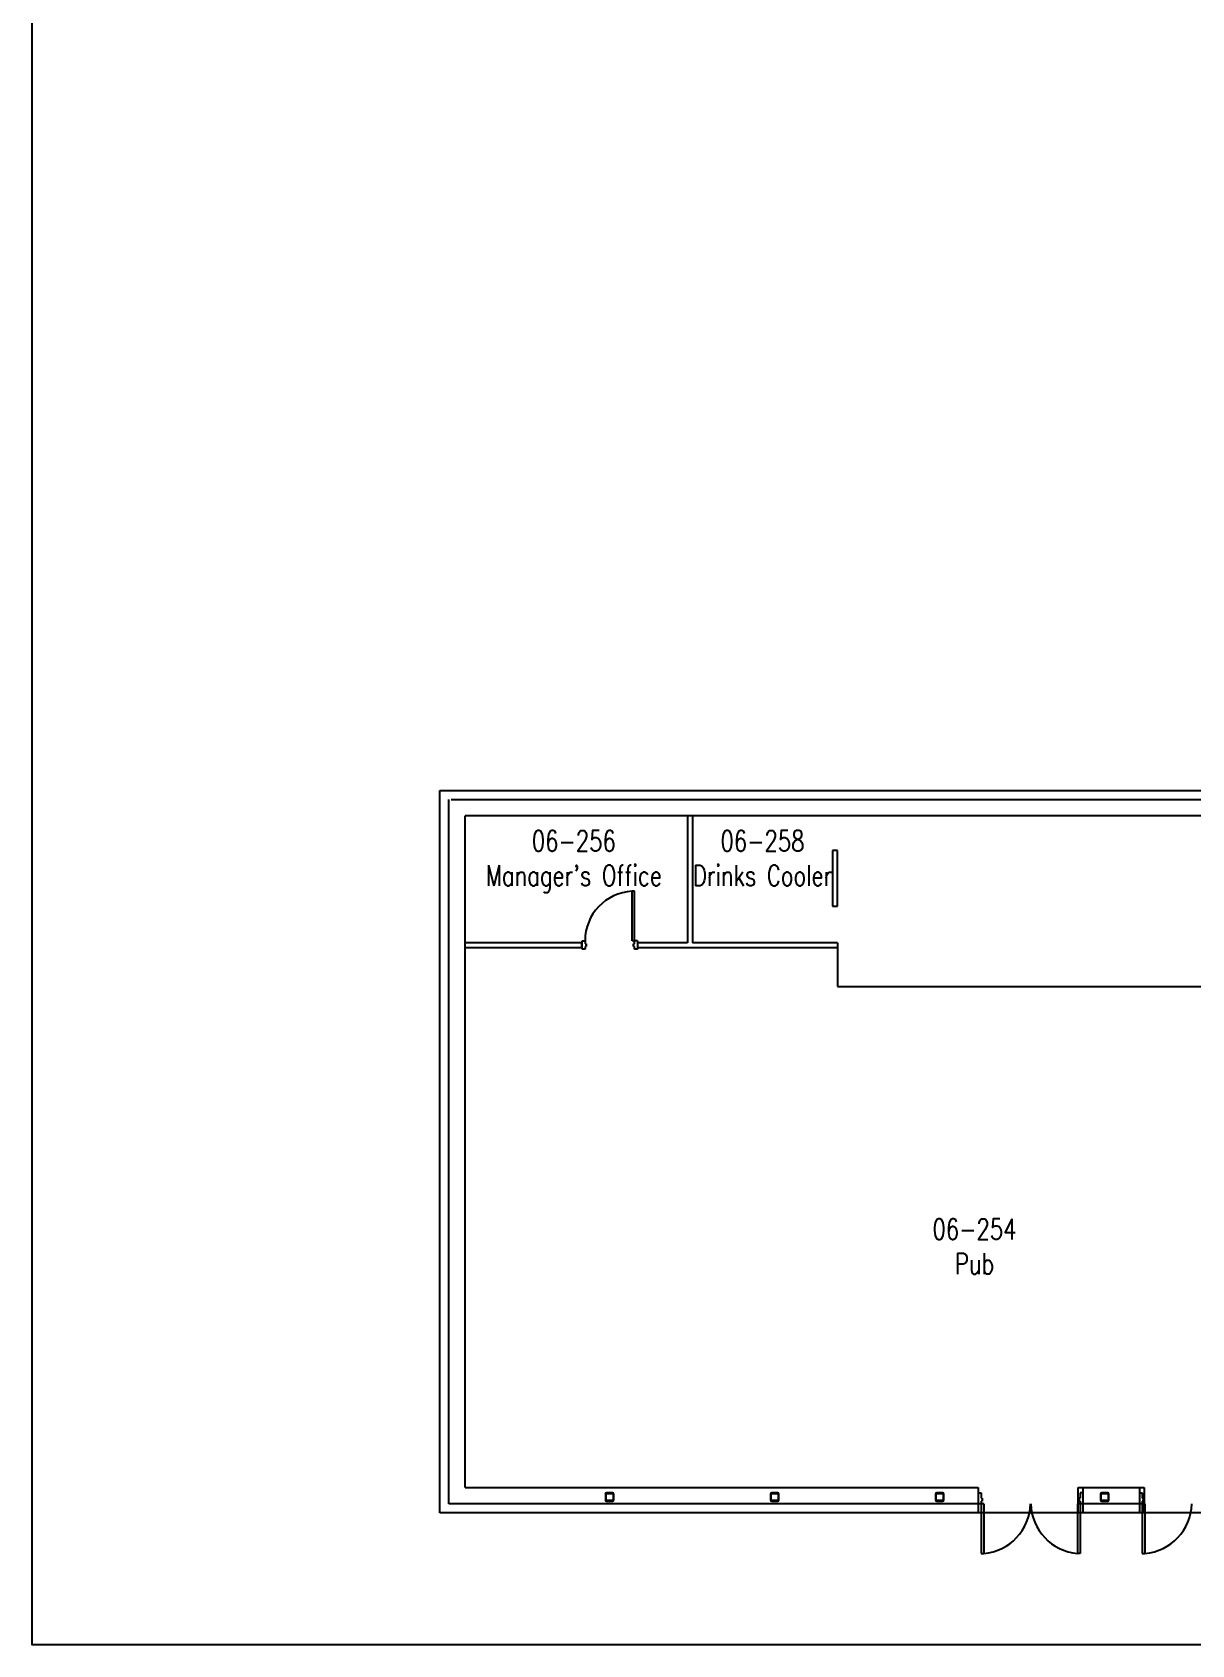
# Model space of a CAD drawing. Extents: x 11182 to 734459, y -1391328 to 152085.
# Drawn here: x 217711 to 238746, y -474470 to -445222 of the extents above; entities that cross this region are included whole.
import ezdxf
from ezdxf.enums import TextEntityAlignment as Align

# ---------------------------------------------------------------- set-up
doc = ezdxf.new("R2010")
doc.units = 0
doc.header["$LTSCALE"] = 500
doc.header["$MEASUREMENT"] = 0
doc.layers.add('0_Defpoints', color=106, linetype='CONTINUOUS', plot=False)
for name, color, linetype in [('0_room_data', 7, 'CONTINUOUS'), ('1_Wall_Exist', 251, 'CONTINUOUS'), ('3_Text', 7, 'CONTINUOUS')]:
    doc.layers.add(name, color=color, linetype=linetype)
doc.styles.add('1_200', font='simplex.shx', dxfattribs={"width": 0.75, "height": 460})

# ---------------------------------------------------------------- blocks, each defined once
blk = doc.blocks.new('room_data')
at = {"layer": '3_Text', "style": '1_200', "width": 0.75}
for tag, p in [('ROOMNUM', (0, 0)), ('ROOMUSE', (0, -575))]:
    blk.add_attdef(tag, text='', height=345, dxfattribs=at).set_placement(p, align=Align.MIDDLE_CENTER)

msp = doc.modelspace()

# ---------------------------------------------------------------- linework, layer by layer
at = {"layer": '0_Defpoints'}
msp.add_lwpolyline([(217711, -415974), (309424, -415974), (309424, -474470), (217711, -474470)], close=True, dxfattribs=at)
at = {"layer": '1_Wall_Exist'}
for p, q in [((225104, -472079), (225104, -458973)), ((225104, -458973), (238923, -458973)), ((225269, -471914), (225269, -459138)), ((225308, -459138), (239088, -459138)), ((225564, -471619), (225564, -459433)), ((239376, -459433), (225564, -459433)), ((229600, -459433), (229600, -461736)), ((229692, -459433), (229692, -461736)), ((232319, -460061), (232227, -460061)), ((232227, -460061), (232227, -461075)), ((232319, -461075), (232319, -460061)), ((228594, -461703), (228594, -460803)), ((228639, -460803), (228594, -460803)), ((228639, -461754), (228639, -460803)), ((232227, -461075), (232319, -461075)), ((227689, -461736), (225564, -461736)), ((227675, -461736), (227675, -461828)), ((227689, -461853), (227689, -461703)), ((227689, -461703), (227739, -461703)), ((227739, -461703), (227739, -461754)), ((227739, -461754), (227758, -461754)), ((227758, -461802), (227739, -461802)), ((227739, -461802), (227739, -461853)), ((227758, -461754), (227758, -461802)), ((228689, -461703), (228594, -461703)), ((228620, -461802), (228620, -461754)), ((228620, -461754), (228639, -461754)), ((228639, -461802), (228620, -461802)), ((228639, -461853), (228639, -461802)), ((228689, -461703), (228689, -461853)), ((229600, -461736), (228689, -461736)), ((232319, -461736), (229692, -461736)), ((232319, -461736), (232319, -462533)), ((227689, -461828), (225564, -461828)), ((227739, -461853), (227689, -461853)), ((228689, -461853), (228639, -461853)), ((232319, -461828), (228689, -461828)), ((232319, -462533), (240046, -462533)), ((225564, -471619), (234874, -471619)), ((228108, -471737), (228108, -471842)), ((228120, -471842), (228120, -471737)), ((228236, -471713), (228131, -471713)), ((228131, -471725), (228236, -471725)), ((228248, -471737), (228248, -471842)), ((228260, -471842), (228260, -471737)), ((231103, -471737), (231103, -471842)), ((231115, -471842), (231115, -471737)), ((231231, -471713), (231126, -471713)), ((231126, -471725), (231231, -471725)), ((231243, -471737), (231243, -471842)), ((231255, -471842), (231255, -471737)), ((234098, -471737), (234098, -471842)), ((234110, -471842), (234110, -471737)), ((234226, -471713), (234121, -471713)), ((234121, -471725), (234226, -471725)), ((234238, -471737), (234238, -471842)), ((234250, -471842), (234250, -471737)), ((234874, -471619), (234874, -472079)), ((234874, -471714), (234924, -471714)), ((234924, -471714), (234924, -471813)), ((236688, -471619), (237882, -471619)), ((236688, -472079), (236688, -471619)), ((236774, -471714), (236724, -471714)), ((236724, -471714), (236724, -471813)), ((236774, -472079), (236774, -471619)), ((237093, -471737), (237093, -471842)), ((237105, -471842), (237105, -471737)), ((237221, -471713), (237116, -471713)), ((237116, -471725), (237221, -471725)), ((237233, -471737), (237233, -471842)), ((237245, -471842), (237245, -471737)), ((237796, -471619), (237796, -472079)), ((237796, -471714), (237846, -471714)), ((237846, -471714), (237846, -471813)), ((237882, -471619), (237882, -472079)), ((237882, -471619), (237882, -472079)), ((234974, -471914), (225269, -471914)), ((228236, -471854), (228131, -471854)), ((228131, -471865), (228236, -471865)), ((231231, -471854), (231126, -471854)), ((231126, -471865), (231231, -471865)), ((234226, -471854), (234121, -471854)), ((234121, -471865), (234226, -471865)), ((234924, -471813), (234943, -471813)), ((234943, -471863), (234924, -471863)), ((234924, -471863), (234924, -472814)), ((234943, -471813), (234943, -471863)), ((234974, -471914), (234974, -472814)), ((236674, -471914), (236674, -472814)), ((237896, -471914), (236674, -471914)), ((236724, -471813), (236705, -471813)), ((236705, -471813), (236705, -471863)), ((236705, -471863), (236724, -471863)), ((236724, -471863), (236724, -472814)), ((237221, -471854), (237116, -471854)), ((237116, -471865), (237221, -471865)), ((237846, -471813), (237865, -471813)), ((237865, -471863), (237846, -471863)), ((237846, -471863), (237846, -472814)), ((237865, -471813), (237865, -471863)), ((237896, -471914), (237896, -472814)), ((263744, -472079), (225104, -472079)), ((234924, -472814), (234974, -472814)), ((236724, -472814), (236674, -472814)), ((237846, -472814), (237896, -472814))]:
    msp.add_line(p, q, dxfattribs=at)
for centre, radius, start, end in [((228641, -461703), 902, 92.9928, 179.9448), ((228131, -471737), 23.6, 90, 180), ((228131, -471737), 11.8, 90, 180), ((228236, -471737), 23.6, 0, 90), ((228236, -471737), 11.8, 0, 90), ((231126, -471737), 23.6, 90, 180), ((231126, -471737), 11.8, 90, 180), ((231231, -471737), 23.6, 0, 90), ((231231, -471737), 11.8, 0, 90), ((234121, -471737), 23.6, 90, 180), ((234121, -471737), 11.8, 90, 180), ((234226, -471737), 23.6, 0, 90), ((234226, -471737), 11.8, 0, 90), ((237116, -471737), 23.6, 90, 180), ((237116, -471737), 11.8, 90, 180), ((237221, -471737), 23.6, 0, 90), ((237221, -471737), 11.8, 0, 90), ((228131, -471842), 23.6, 180, 270), ((228131, -471842), 11.8, 180, 270), ((228236, -471842), 23.6, 270, 0), ((228236, -471842), 11.8, 270, 0), ((231126, -471842), 23.6, 180, 270), ((231126, -471842), 11.8, 180, 270), ((231231, -471842), 23.6, 270, 0), ((231231, -471842), 11.8, 270, 0), ((234121, -471842), 23.6, 180, 270), ((234121, -471842), 11.8, 180, 270), ((234226, -471842), 23.6, 270, 0), ((234226, -471842), 11.8, 270, 0), ((234893, -471887), 931, 274.9839, 358.2893), ((236755, -471887), 931, 181.7107, 265.0161), ((237116, -471842), 23.6, 180, 270), ((237116, -471842), 11.8, 180, 270), ((237221, -471842), 23.6, 270, 0), ((237221, -471842), 11.8, 270, 0), ((237816, -471887), 931, 274.9839, 358.2893)]:
    msp.add_arc(centre, radius, start, end, dxfattribs=at)

# ---------------------------------------------------------------- block references
at = {"layer": '0_room_data', "xscale": 1.089432688349144, "yscale": 1.089432688349144, "zscale": 1.089432688349144}
for p, values in [((227536, -459890), {'ROOMNUM': '06-256', 'ROOMUSE': "Manager's Office"}), ((230959, -459890), {'ROOMNUM': '06-258', 'ROOMUSE': 'Drinks Cooler'}), ((234804, -466931), {'ROOMNUM': '06-254', 'ROOMUSE': 'Pub'})]:
    msp.add_blockref('room_data', p, dxfattribs=at).add_auto_attribs(values)

doc.saveas('drawing.dxf')
